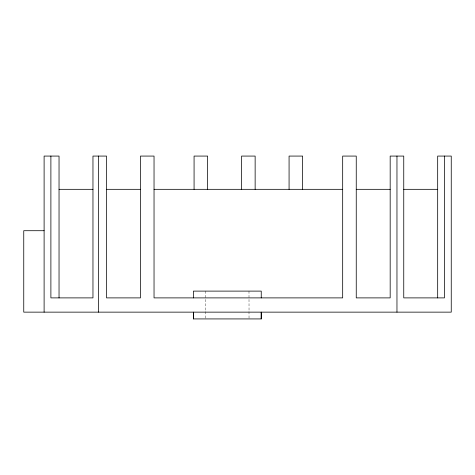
<?xml version="1.0" encoding="UTF-8"?>
<svg xmlns="http://www.w3.org/2000/svg" width="475" height="475" viewBox="0 0 475 475"><rect width="100%" height="100%" fill="white"/><g stroke="black" fill="none" stroke-linecap="round" stroke-linejoin="round"><path stroke-width="0.36" stroke-dasharray="2.38 1.78" d="M248.989 291.11L249.037 310.876M248.989 311.606L249.037 318.197M205.657 291.11L205.61 310.876M205.657 311.606L205.61 318.197"/><path stroke-width="0.71" d="M59.037 189.323L92.963 189.323M106.537 189.323L140.463 189.323M154.037 189.323L342.677 189.323M356.25 189.323L390.177 189.323M403.75 189.323L437.677 189.323M44.11 230.713L23.75 230.713L23.75 312.14L451.25 312.14L451.25 156.073L437.677 156.073L437.677 297.89M193.432 318.927L193.432 312.14L193.402 318.927L261.244 318.927L261.244 312.14L261.214 318.927M444.463 156.073L444.463 297.89L403.75 297.89L403.75 156.073L390.177 156.073L390.177 297.89L356.25 297.89L356.25 156.073L342.677 156.073L342.677 297.89L154.037 297.89L154.037 156.073L140.463 156.073L140.463 297.89L106.537 297.89L106.537 156.073L92.963 156.073L92.963 297.89L50.89 297.89L50.89 156.073M396.963 156.073L396.963 312.14M302.64 189.323L302.64 156.073L289.073 156.073L289.073 189.323M261.244 297.89L261.244 291.11L193.402 291.11L193.402 297.89M255.14 189.323L255.14 156.073L241.573 156.073L241.573 189.323M207.64 189.323L207.64 156.073L194.073 156.073L194.073 189.323M98.39 156.073L98.39 312.14M59.037 297.89L59.037 156.073L44.11 156.073L44.11 312.14"/></g></svg>
